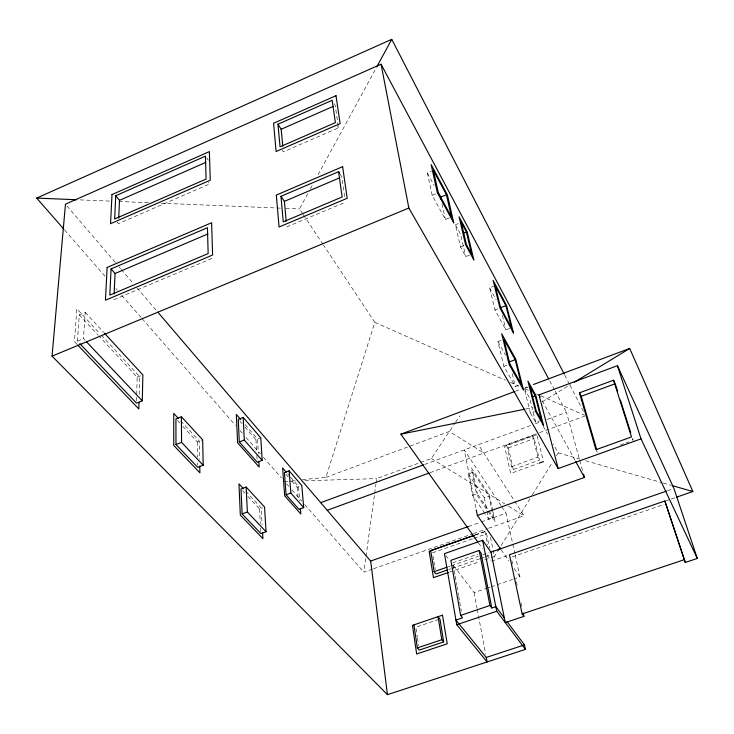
<?xml version="1.0" encoding="UTF-8"?>
<svg xmlns="http://www.w3.org/2000/svg" width="734" height="734" viewBox="0 0 734 734"><rect width="100%" height="100%" fill="white"/><g stroke="black" fill="none" stroke-linecap="round" stroke-linejoin="round"><path stroke-width="0.55" stroke-dasharray="3.67 2.75" d="M139.194 394.452L139.625 376.579L100.861 334.713M136.57 400.883L137.175 377.203L98.576 335.64M85.052 340.282L83.483 338.622L85.227 312.345L79.272 314.858L77.419 341.145L78.997 342.796M372.45 569.125L363.844 572.153L365.853 557.501M366.009 556.381L374.514 494.395M374.67 493.266L375.9 484.247M376.056 483.128L376.68 478.614L431.353 458.484L454.97 423.151M302.38 479.66L325.887 477.394L374.817 322.336L323.529 245.138M302.637 213.686L299.472 208.924L307.656 193.868M310.39 188.849L312.574 184.84M318.033 174.802L376.459 67.427M493.918 557.28L497.524 551.427M501.129 545.573L531.774 495.808M532.37 494.835L552.207 462.64M556.409 455.805L558.216 452.878L553.216 444.024M455.585 422.233L459.897 415.774M542.389 401.691L570.529 384.533M334.209 103.76L335.227 105.494L338.475 127.863L283.324 151.865L282.232 150.176M113.88 299.692L211.887 258.423M286.719 226.916L345.384 202.217M449.465 217.851L445.428 219.503L432.161 195.29L427.372 172.976L431.399 171.279M77.419 341.145L83.483 338.622M432.161 195.29L436.262 193.583M469.668 255.001L465.751 256.579L460.512 247.037L455.419 224.732L458.328 223.549M137.175 377.203L142.855 374.9M460.512 247.037L464.466 245.44M509.616 328.456L505.919 329.887L495.01 309.977L489.606 287.811L493.303 286.343M495.01 309.977L497.826 308.876M182.794 426.316L197.29 441.923L202.676 439.84M518.314 385.387L515.341 386.497L503.863 366.33L497.936 341.64L501.891 340.117M244.899 426.968L255.955 439.73L260.79 437.877M503.863 366.33L506.882 365.183M515.296 391.314L520.635 389.314M524.92 387.708L527.058 386.91M525.25 388.24L528.095 387.176M291.921 481.238L297.169 487.293L301.802 485.578M325.887 477.394L449.419 431.454L483.789 453.025M247.927 496.441L259.487 508.891L262.533 507.763M524.856 390.809L530.425 413.003L534.288 411.572M530.425 413.003L535.71 422.298L539.545 420.894M424.647 464.457L531.049 425.344M535.343 423.766L539.637 422.188M547.151 419.426L566.474 412.315L582.934 471.925M430.106 472.659L538.499 433.023M539.573 432.629L584.622 416.15M506.634 445.098L532.526 435.629L534.196 438.519L539.554 460.025L513.323 469.494L511.57 466.668L506.634 445.098L508.378 447.942L513.323 469.494M536.774 434.684L504.561 446.465L510.69 473.412L538.242 463.484M508.378 447.942L534.196 438.519M484.825 513.378L472.586 495.468L468.31 473.935L473.008 472.219L488.89 496.065L493.349 517.387L488.688 519.039L485.468 514.323M511.57 466.668L537.866 457.163L539.554 460.025M472.586 495.468L477.366 493.762L488.238 509.827M620.276 445.024L628.873 441.941M468.31 473.935L484.293 497.716L488.89 496.065M468.439 526.489L480.256 522.305M481.33 521.929L506.038 513.194L514.828 553.445M373.523 568.749L472.43 533.939M473.503 533.563L487.477 528.636M488.55 528.26L524.03 515.773L478.44 444.676M475.357 534.829L484.935 531.462L486.605 533.857L489.523 548.252M475.127 535.114L485.816 531.352M432.473 552.858L472.806 538.701M473.861 538.325L486.605 533.857M452.777 562.85L477.871 554.115M448.19 566.786L450.346 566.033M451.428 565.657L478.403 556.28M482.715 554.785L489.193 552.537M667.49 490.762L672.885 488.89M448.887 569.474L451.043 568.722M452.116 568.345L480.109 558.638M481.183 558.262L484.412 557.143M485.486 556.767L489.789 555.271M449.511 572.089L479.449 561.721M484.789 559.868L490.138 558.014M491.211 557.638L494.413 556.528L490.376 536.802M491.514 561.18L507.818 555.537M665.802 500.891L670.133 499.395M671.215 499.019L675.546 497.524M512.259 556.877L663.995 504.469M453.401 565.428L474.1 592.586L485.825 588.576M486.89 588.218L490.092 587.127M491.156 586.76L512.488 579.475M513.561 579.117L519.956 576.924L515.075 554.565M438.886 619.377L415.875 627.166L417.334 636.984M525.994 408.966L532.691 407.609M292.297 480.632L294.536 480.421M287.875 481.284L284.462 481.385L288.957 486.523M289.022 481.247L295.848 481.045M304.959 480.77L376.68 478.614M80.116 199.887L109.816 201.107M118.954 201.483L148.663 202.712M161.232 203.226L281.186 208.172M285.755 208.355L299.472 208.924M558.216 452.878L580.108 459.163M585.576 460.741L662.206 482.733M663.297 483.045L670.959 485.247M374.817 322.336L505.313 380.148M510.534 382.46L518.883 386.157M525.149 388.937L528.278 390.323M536.627 394.02L539.765 395.406M540.802 395.874L584.649 415.297M431.353 458.484L504.726 503.836M508.579 506.221L524.03 515.773M76.795 344.108L74.437 341.64L76.831 308.757L100.09 333.878M180.711 420.949L199.318 441.051L199.648 459.2M245.844 491.294L261.12 507.8L262.111 524.957M79.272 314.858L97.805 334.805M177.454 420.564L179.738 423.023M242.532 490.633L244.844 493.129M85.227 312.345L103.668 332.364M64.564 229.962L105.228 276.452M115.77 288.508L117.284 290.233M121.798 295.398L141.378 317.785M142.13 318.648L235.513 425.417M240.036 430.583L242.293 433.17M246.055 437.473L260.368 453.832M263.378 457.282L281.452 477.944M291.948 489.954L301.692 501.083M304.683 504.506L363.844 572.153M239.734 421.013L241.954 423.564M285.93 474.32L288.178 476.916M245.101 424.582L257.524 438.969L258.377 453.575M287.664 473.843L289.838 476.348M290.554 477.192L298.509 486.394L299.711 500.735M66.959 205.933L115.33 262.497M119.046 266.846L120.532 268.58M121.284 269.451L133.184 283.379M136.909 287.728L157.003 311.225M117.192 222.081L118.468 223.622L209.603 183.959L208.428 182.335M445.813 555.464L449.254 559.996M478.458 542.885L482.376 548.371M486.945 554.776L490.853 560.262M206.593 157.792L208.318 160.223M501.12 549.748L508.901 560.978M514.103 568.483L519.956 576.924M488.881 510.772L493.349 517.387M303.27 214.64L322.896 244.183M501.038 505.598L464.292 449.878L476.027 508.79M501.661 506.552L506.038 513.194M340.2 174.307L341.796 176.912L344.604 196.712M337.438 126.129L338.475 127.863M543.233 426.307L547.674 434.179M497.936 341.64L505.533 355.164M524.305 388.598L529.563 397.956L535.71 422.298M542.307 400.865L575.153 460.53M427.372 172.976L434.189 185.564M455.419 224.732L460.603 234.293L465.751 256.579M489.606 287.811L496.101 299.793M549.766 380.946L554.62 390.057M555.152 391.066L566.474 412.315M596.375 450.566L597.265 452.263M564.73 375.065L569.446 384.221M569.969 385.24L583.594 411.691M632.341 438.666L633.167 440.4L632.13 437.134M537.049 435.757L543.261 460.493M532.526 435.629L537.866 457.163M502.35 315.519L505.919 329.887M512.204 373.679L515.341 386.497M441.969 203.878L445.428 219.503M511.892 560.602L512.616 563.941M516.461 581.796L517.186 585.136M521.03 602.99L521.755 606.33M492.743 510.699L489.486 495.166L471.265 467.76L476.696 494.698L495.074 521.791L492.973 511.809M484.293 497.716L486.835 510.057M487.064 511.185L488.688 519.039M473.008 472.219L477.366 493.762M484.935 531.462L487.624 544.775M474.1 592.586L477.036 608.238M477.247 609.358L485.633 654.095M453.181 565.097L453.979 569.584M454.181 570.703L454.97 575.199M455.172 576.318L456.768 585.301M456.97 586.42L458.567 595.402M458.759 596.522L459.557 601.008M459.759 602.137L461.356 611.11M433.023 556.188L433.766 560.629M433.95 561.739L434.684 566.18M434.867 567.29L435.234 569.511M417.49 638.075L418.628 645.709M297.169 487.293L298.087 498.34M255.955 439.73L256.606 450.979M256.863 455.475L257.249 462.227M259.487 508.891L260.322 523.498M260.579 527.994L260.9 533.618M197.29 441.923L197.556 457.401M197.648 462.925L197.685 465.136"/><path stroke-width="1.1" d="M79.786 343.631L136.515 403.14L142.295 400.828L142.855 374.9L104.439 333.199M139.01 402.278L138.845 408.976L77.584 344.925M118.706 218.081L119.495 200.345L115.752 195.712L205.437 156.168L206.08 179.087L114.642 218.989L115.752 195.712M114.137 293.995L115.064 273.507L111.073 268.892L207.428 227.723L208.153 253.569L109.816 295.096L111.073 268.892M507.038 621.588L524.471 644.883L525.425 649.388L387.451 694.667L52.05 356.146L65.464 204.19L381.065 64.225L548.683 378.928M377.01 66.427L391.754 39.333L564.207 374.046M498.12 550.445L499.927 547.518M574.41 382.166L629.699 348.448L692.859 491.532L676.62 497.147M63.812 229.1L36.7 198.097L391.754 39.333M277.957 124.202L332.181 100.292L335.383 122.651L280.049 146.8L277.957 124.202L281.177 129.257L282.792 146.213M119.495 200.345L205.777 162.407M281.177 129.257L333.144 106.412M338.594 171.692L342.136 196.987L283.251 221.852L280.966 196.308L338.594 171.692L339.659 173.435M115.064 273.507L207.961 233.926M286.214 221.365L284.379 201.373L339.704 177.802M52.05 356.146L408.847 208.016L381.065 64.225M440.987 199.419L440.492 197.18L446.428 194.721L433.409 170.435L438.317 192.73L451.474 217.016L446.428 194.721M463.493 233.118L466.384 231.944L461.236 222.356L466.439 244.642L471.632 254.212L466.384 231.944M181.408 416.756L175.921 418.921L175.977 444.538L197.721 467.347L203.199 465.246L202.676 439.84L181.408 416.756L181.564 442.363L203.199 465.246M500.432 307.775L505.891 305.647L495.156 285.618L500.652 307.775L511.47 327.74L505.891 305.647M243.183 417.398L238.266 419.307L239.293 441.96L257.249 462.227L262.157 460.365L260.79 437.877L243.183 417.398L244.294 440.042L262.157 460.365M175.977 444.538L181.564 442.363M239.293 441.96L244.294 440.042M509.91 364.036L521.278 384.267L515.158 359.706L509.332 361.926L508.24 359.99M246.156 487.037L240.991 488.972L242.128 513.928L260.9 533.618L266.047 531.728L264.561 507.011L246.156 487.037L247.376 511.983L266.047 531.728M289.123 470.824L284.425 472.586L286.095 494.808L299.004 509.378L303.702 507.653L301.802 485.578L289.123 470.824L290.866 493.037L303.702 507.653M477.797 541.967L400.883 434.179L514.222 391.717M533.471 384.506L629.699 348.448M532.389 396.911L535.205 395.855L541.463 420.187L536.224 410.856L529.994 386.46L535.205 395.855M697.3 558.446L641.021 438.877L558.179 468.549L539.013 394.892L617.422 365.688L673.959 488.514L697.3 558.446L685.272 562.464L664.848 500.973L509.442 554.73L522.158 613.936L523.911 616.376L505.286 622.597L490.963 552.115L482.605 540.288L444.428 553.656L456.75 624.707L487.11 661.967L486.266 657.453L455.942 620.083L462.548 617.844L460.603 615.413L450.869 560.336L479.164 550.472L480.999 553.023L491.817 607.972L495.826 606.614L504.35 618.01M286.095 494.808L290.866 493.037M242.128 513.928L247.376 511.983M613.56 380.194L631.506 436.941L595.935 449.713L579.475 392.818L613.56 380.194L614.798 382.836M579.475 392.818L581.236 396.268L615.211 383.717L617.633 391.35M320.721 502.652L423.573 464.842M327.245 510.286L429.032 473.054M539.297 463.099L543.536 461.576M476.247 509.901L477.357 515.461L584.457 477.439L583.548 474.127M157.746 312.088L370.661 561.06L468.439 526.489M474.292 535.205L430.674 550.546L434.161 571.658L435.968 573.951L447.813 569.841M474.054 535.49L429.151 551.28L433.473 577.649L448.437 572.465M434.161 571.658L447.107 567.162M490.963 552.115L666.417 491.138M460.603 615.413L489.945 605.495L491.817 607.972M456.75 624.707L496.753 611.239L525.425 649.388M417.343 647.911L441.813 639.718L443.675 641.911L419.27 650.076L417.343 647.911L413.967 624.973M522.158 613.936L683.969 559.794M486.266 657.453L524.471 644.883M400.883 434.179L524.874 409.187M36.7 198.097L76.685 199.749M672.06 485.559L692.859 491.532M86.621 341.943L142.295 400.828M178.38 418.435L173.729 413.416L173.747 445.465L199.896 472.806L199.776 465.998M243.55 488.826L238.963 483.871L240.339 515.094L262.91 538.683L262.579 532.967M240.715 419.509L236.33 414.435L237.587 442.767L259.166 467.063L258.836 461.447M286.223 472.164L282.608 467.989L284.664 495.78L300.821 513.974L300.362 508.451M477.357 515.461L500.469 548.812M280.966 196.308L284.379 201.373M408.847 208.016L558.179 468.549M515.158 359.706L503.863 339.356L510.112 365.128M539.013 394.892L540.114 396.883M575.695 461.53L584.457 477.439M437.868 192.345L440.492 197.18M664.848 500.973L685.272 562.464M617.422 365.688L641.021 438.877M620.395 400.067L630.754 432.776M581.236 396.268L596.76 449.832M523.195 613.028L523.911 616.376M482.605 540.288L496.753 611.239M479.164 550.472L489.945 605.495M443.675 641.911L439.932 619.019L438.079 616.789L441.813 639.718M370.661 561.06L387.451 694.667M107.127 267.442L105.448 300.215L212.612 255.028L211.603 222.751L107.127 267.442M112.008 194.565L110.54 223.696L210.273 180.225L209.373 151.599L112.008 194.565M335.998 95.704L273.589 123.257L276.094 151.525L340.108 123.624L335.998 95.704M342.631 166.691L276.323 195.06L279.058 227.008L347.182 198.29L342.631 166.691M442.483 615.175L412.471 625.359L416.664 654.003L447.226 643.801L442.483 615.175M523.452 389.873L509.222 364.596L501.689 333.741L515.782 359.192L523.452 389.873M543.564 425.592L535.692 411.609L527.92 381.093L535.728 395.195L543.564 425.592M453.731 222.833L437.262 192.473L431.152 164.609L447.401 194.96L453.731 222.833M473.815 259.845L465.558 244.633L459.08 216.778L467.228 232.008L473.815 259.845M513.506 332.997L499.973 308.051L493.11 280.342L506.515 305.39L513.506 332.997"/></g></svg>
